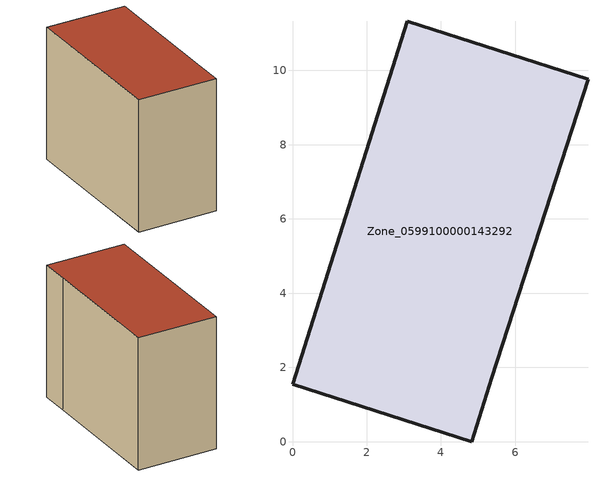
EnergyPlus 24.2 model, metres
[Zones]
Zone_0599100000143292
 floor ground (C_G): 0,1.55 3.09,11.32 7.96,9.76 5.37,1.72 4.83,0 z0
 wall outside (C_F): 3.09,11.32 0,1.55 4.83,0 5.37,1.72 7.96,9.76 3.09,11.32 z0:8.41
 roof outside (C_R): 7.96,9.76 3.09,11.32 0,1.55 4.83,0 5.37,1.72 z8.41
[BUILDING]
Pand.0599100000143292: North Axis=0; Terrain=City; Loads Convergence Tolerance Value=0.04; Temperature Convergence Tolerance Value=0.4; Solar Distribution=FullExterior; Maximum Number of Warmup Days=25; Minimum Number of Warmup Days=1
[Site:Location]
Rotterdam.The.Hague.AP_ZH_NLD Design_Conditions: Latitude=51.96; Longitude=4.45; Time Zone=1; Elevation=-4.5
[SITE:GROUNDTEMPERATURE:BUILDINGSURFACE]
18, 18, 18, 18, 18, 18, 18, 18, 18, 18, 18, 18
[MATERIAL] Thermal Absorptance=0.9; Solar Absorptance=0.7; Visible Absorptance=0.7
Name | Roughness | Thickness | Conductivity | Density | Specific Heat
G.TC.1975-1991 | MediumSmooth | 0.15 | 0.288461 | 540 | 1210
F.TC.1975-1991 | Rough | 0.3 | 0.230769 | 1920 | 840
R.TC.1975-1991 | MediumRough | 0.2 | 0.153846 | 1500 | 1000
[CONSTRUCTION]
C_G: G.TC.1975-1991
C_F: F.TC.1975-1991
C_R: R.TC.1975-1991
[ZONE]
Zone_0599100000143292: Type=1; Multiplier=1; Ceiling Height=Autocalculate; Volume=Autocalculate; Floor Area=autocalculate; Part of Total Floor Area=Yes
[ZONEINFILTRATION:DESIGNFLOWRATE]
Infil_Zone_0599100000143292: Zone or ZoneList or Space or SpaceList=Zone_0599100000143292; Schedule=AlwaysOn; Design Flow Rate Calculation Method=Flow/Area; Flow Rate per Floor Area=0.003; Constant Term Coefficient=1; Temperature Term Coefficient=0; Velocity Term Coefficient=0; Velocity Squared Term Coefficient=0
[HVACTEMPLATE:ZONE:IDEALLOADSAIRSYSTEM]
Zone_0599100000143292: Maximum Heating Supply Air Temperature=50; Minimum Cooling Supply Air Temperature=13; Maximum Heating Supply Air Humidity Ratio=0.0156; Minimum Cooling Supply Air Humidity Ratio=0.0077; Heating Limit=NoLimit; Cooling Limit=NoLimit; Dehumidification Control Type=ConstantSensibleHeatRatio; Cooling Sensible Heat Ratio=0.7; Dehumidification Setpoint=60; Humidification Control Type=None; Humidification Setpoint=30; Outdoor Air Method=None; Outdoor Air Flow Rate per Person=0.00944; Outdoor Air Flow Rate per Zone Floor Area=0; Outdoor Air Flow Rate per Zone=0; Demand Controlled Ventilation Type=None; Outdoor Air Economizer Type=NoEconomizer; Heat Recovery Type=None; Sensible Heat Recovery Effectiveness=0.7; Latent Heat Recovery Effectiveness=0.65
[ZONECONTROL:THERMOSTAT]
ThermostatControl_Zone_0599100000143292: Zone or ZoneList=Zone_0599100000143292; Control Type Schedule=DualSetpointControlType; Control 1=Thermostat_Zone_0599100000143292; Temperature Difference Between Cutout And Setpoint=0
[THERMOSTATSETPOINT:DUALSETPOINT]
Thermostat_Zone_0599100000143292: Heating Setpoint Temperature Schedule=HeatingSetpoint_Zone_0599100000143292; Cooling Setpoint Temperature Schedule=CoolingSetpoint_Zone_0599100000143292
[SCHEDULE:COMPACT]
HeatingSetpoint_Zone_0599100000143292: Through: 12/31, For: AllDays, Until: 24:00, 21
CoolingSetpoint_Zone_0599100000143292: Through: 12/31, For: AllDays, Until: 24:00, 24
DualSetpointControlType: Through: 12/31, For: AllDays, Until: 24:00, 4
AlwaysOn: Through: 12/31, For: AllDays, Until: 24:00, 1
